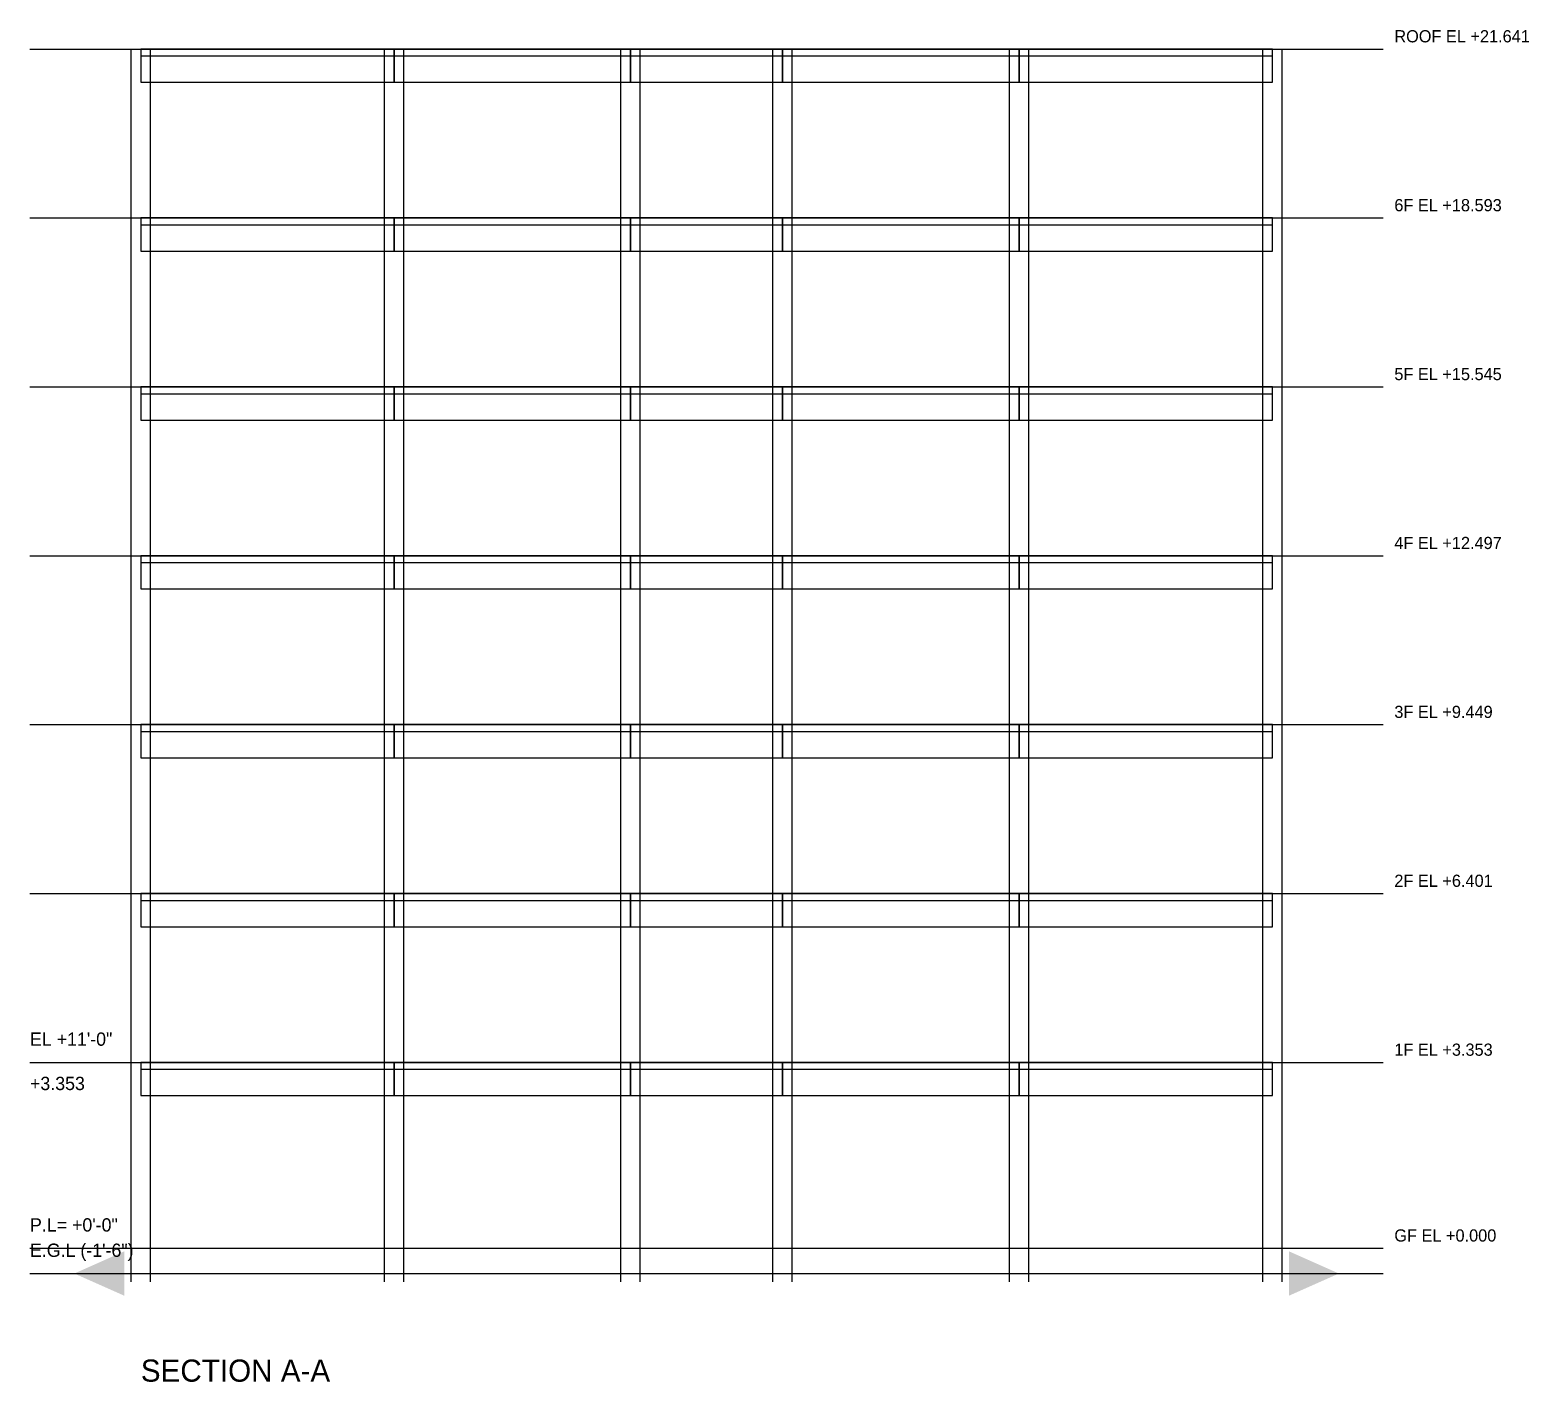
# Model space of a CAD drawing. Extents: x -4369 to 1422622, y -1410602 to 19948.
# Drawn here: x 598000 to 625052, y -1202415 to -1178016 of the extents above; entities that cross this region are included whole.
import ezdxf

# ---------------------------------------------------------------- set-up
doc = ezdxf.new("R2010")
doc.units = 0
for name, color, linetype in [('Arrow', 7, 'Continuous'), ('Beam Line', 4, 'Continuous'), ('Column', 1, 'Continuous'), ('Foundation', 3, 'Continuous'), ('Grid', 8, 'Continuous'), ('Slab', 5, 'Continuous'), ('Text-1', 7, 'Continuous'), ('Text-2', 7, 'Continuous')]:
    doc.layers.add(name, color=color, linetype=linetype)

msp = doc.modelspace()

# ---------------------------------------------------------------- linework, layer by layer
at = {"layer": 'Arrow'}
for points in [[(598800, -1200457.2), (599700, -1200057.2), (599700, -1200857.2)], [(621621.6, -1200457.2), (620721.6, -1200057.2), (620721.6, -1200857.2)]]:
    msp.add_solid(points, dxfattribs=at)
at = {"layer": 'Beam Line'}
for points in [[(600000, -1178959.2), (604572, -1178959.2), (604572, -1178359.2), (600000, -1178359.2)], [(604572, -1178959.2), (608839.2, -1178959.2), (608839.2, -1178359.2), (604572, -1178359.2)], [(608839.2, -1178959.2), (611582.4, -1178959.2), (611582.4, -1178359.2), (608839.2, -1178359.2)], [(611582.4, -1178959.2), (615849.6, -1178959.2), (615849.6, -1178359.2), (611582.4, -1178359.2)], [(615849.6, -1178959.2), (620421.6, -1178959.2), (620421.6, -1178359.2), (615849.6, -1178359.2)], [(600000, -1182007.2), (604572, -1182007.2), (604572, -1181407.2), (600000, -1181407.2)], [(604572, -1182007.2), (608839.2, -1182007.2), (608839.2, -1181407.2), (604572, -1181407.2)], [(608839.2, -1182007.2), (611582.4, -1182007.2), (611582.4, -1181407.2), (608839.2, -1181407.2)], [(611582.4, -1182007.2), (615849.6, -1182007.2), (615849.6, -1181407.2), (611582.4, -1181407.2)], [(615849.6, -1182007.2), (620421.6, -1182007.2), (620421.6, -1181407.2), (615849.6, -1181407.2)], [(600000, -1185055.2), (604572, -1185055.2), (604572, -1184455.2), (600000, -1184455.2)], [(604572, -1185055.2), (608839.2, -1185055.2), (608839.2, -1184455.2), (604572, -1184455.2)], [(608839.2, -1185055.2), (611582.4, -1185055.2), (611582.4, -1184455.2), (608839.2, -1184455.2)], [(611582.4, -1185055.2), (615849.6, -1185055.2), (615849.6, -1184455.2), (611582.4, -1184455.2)], [(615849.6, -1185055.2), (620421.6, -1185055.2), (620421.6, -1184455.2), (615849.6, -1184455.2)], [(600000, -1188103.2), (604572, -1188103.2), (604572, -1187503.2), (600000, -1187503.2)], [(604572, -1188103.2), (608839.2, -1188103.2), (608839.2, -1187503.2), (604572, -1187503.2)], [(608839.2, -1188103.2), (611582.4, -1188103.2), (611582.4, -1187503.2), (608839.2, -1187503.2)], [(611582.4, -1188103.2), (615849.6, -1188103.2), (615849.6, -1187503.2), (611582.4, -1187503.2)], [(615849.6, -1188103.2), (620421.6, -1188103.2), (620421.6, -1187503.2), (615849.6, -1187503.2)], [(600000, -1191151.2), (604572, -1191151.2), (604572, -1190551.2), (600000, -1190551.2)], [(604572, -1191151.2), (608839.2, -1191151.2), (608839.2, -1190551.2), (604572, -1190551.2)], [(608839.2, -1191151.2), (611582.4, -1191151.2), (611582.4, -1190551.2), (608839.2, -1190551.2)], [(611582.4, -1191151.2), (615849.6, -1191151.2), (615849.6, -1190551.2), (611582.4, -1190551.2)], [(615849.6, -1191151.2), (620421.6, -1191151.2), (620421.6, -1190551.2), (615849.6, -1190551.2)], [(600000, -1194199.2), (604572, -1194199.2), (604572, -1193599.2), (600000, -1193599.2)], [(604572, -1194199.2), (608839.2, -1194199.2), (608839.2, -1193599.2), (604572, -1193599.2)], [(608839.2, -1194199.2), (611582.4, -1194199.2), (611582.4, -1193599.2), (608839.2, -1193599.2)], [(611582.4, -1194199.2), (615849.6, -1194199.2), (615849.6, -1193599.2), (611582.4, -1193599.2)], [(615849.6, -1194199.2), (620421.6, -1194199.2), (620421.6, -1193599.2), (615849.6, -1193599.2)], [(600000, -1197247.2), (604572, -1197247.2), (604572, -1196647.2), (600000, -1196647.2)], [(604572, -1197247.2), (608839.2, -1197247.2), (608839.2, -1196647.2), (604572, -1196647.2)], [(608839.2, -1197247.2), (611582.4, -1197247.2), (611582.4, -1196647.2), (608839.2, -1196647.2)], [(611582.4, -1197247.2), (615849.6, -1197247.2), (615849.6, -1196647.2), (611582.4, -1196647.2)], [(615849.6, -1197247.2), (620421.6, -1197247.2), (620421.6, -1196647.2), (615849.6, -1196647.2)]]:
    msp.add_lwpolyline(points, close=True, dxfattribs=at)
at = {"layer": 'Column'}
for p, q in [((599825, -1200609.6), (599825, -1178359.2)), ((600175, -1200609.6), (600175, -1178359.2)), ((604397, -1200609.6), (604397, -1178359.2)), ((604747, -1200609.6), (604747, -1178359.2)), ((608664.2, -1200609.6), (608664.2, -1178359.2)), ((609014.2, -1200609.6), (609014.2, -1178359.2)), ((611407.4, -1200609.6), (611407.4, -1178359.2)), ((611757.4, -1200609.6), (611757.4, -1178359.2)), ((615674.6, -1200609.6), (615674.6, -1178359.2)), ((616024.6, -1200609.6), (616024.6, -1178359.2)), ((620246.6, -1200609.6), (620246.6, -1178359.2)), ((620596.6, -1200609.6), (620596.6, -1178359.2))]:
    msp.add_line(p, q, dxfattribs=at)
at = {"layer": 'Foundation'}
msp.add_line((598000, -1200457.2), (622421.6, -1200457.2), dxfattribs=at)
at = {"layer": 'Grid'}
for p, q in [((598000, -1178359.2), (622421.6, -1178359.2)), ((598000, -1181407.2), (622421.6, -1181407.2)), ((598000, -1184455.2), (622421.6, -1184455.2)), ((598000, -1187503.2), (622421.6, -1187503.2)), ((598000, -1190551.2), (622421.6, -1190551.2)), ((598000, -1193599.2), (622421.6, -1193599.2)), ((598000, -1196647.2), (622421.6, -1196647.2)), ((598000, -1200000), (622421.6, -1200000))]:
    msp.add_line(p, q, dxfattribs=at)
at = {"layer": 'Slab'}
for p, q in [((600000, -1178484.2), (620421.6, -1178484.2)), ((600000, -1181532.2), (620421.6, -1181532.2)), ((600000, -1184580.2), (620421.6, -1184580.2)), ((600000, -1187628.2), (620421.6, -1187628.2)), ((600000, -1190676.2), (620421.6, -1190676.2)), ((600000, -1193724.2), (620421.6, -1193724.2)), ((600000, -1196772.2), (620421.6, -1196772.2))]:
    msp.add_line(p, q, dxfattribs=at)

# ---------------------------------------------------------------- texts
at = {"layer": 'Text-1'}
for s, height, p in [('EL +11\'-0"', 240, (598000, -1196347.2)), ('+3.353', 240, (598000, -1197147.2)), ('P.L= +0\'-0"', 240, (598000, -1199700)), ('E.G.L (-1\'-6")', 240, (598000, -1200157.2)), ('SECTION A-A', 400, (600000, -1202409.6))]:
    msp.add_text(s, height=height, dxfattribs=at).set_placement(p)
at = {"layer": 'Text-2'}
for s, p in [('ROOF EL +21.641', (622621.6, -1178239.2)), ('6F EL +18.593', (622621.6, -1181287.2)), ('5F EL +15.545', (622621.6, -1184335.2)), ('4F EL +12.497', (622621.6, -1187383.2)), ('3F EL +9.449', (622621.6, -1190431.2)), ('2F EL +6.401', (622621.6, -1193479.2)), ('1F EL +3.353', (622621.6, -1196527.2)), ('GF EL +0.000', (622621.6, -1199880))]:
    msp.add_text(s, height=220, dxfattribs=at).set_placement(p)

doc.saveas('drawing.dxf')
